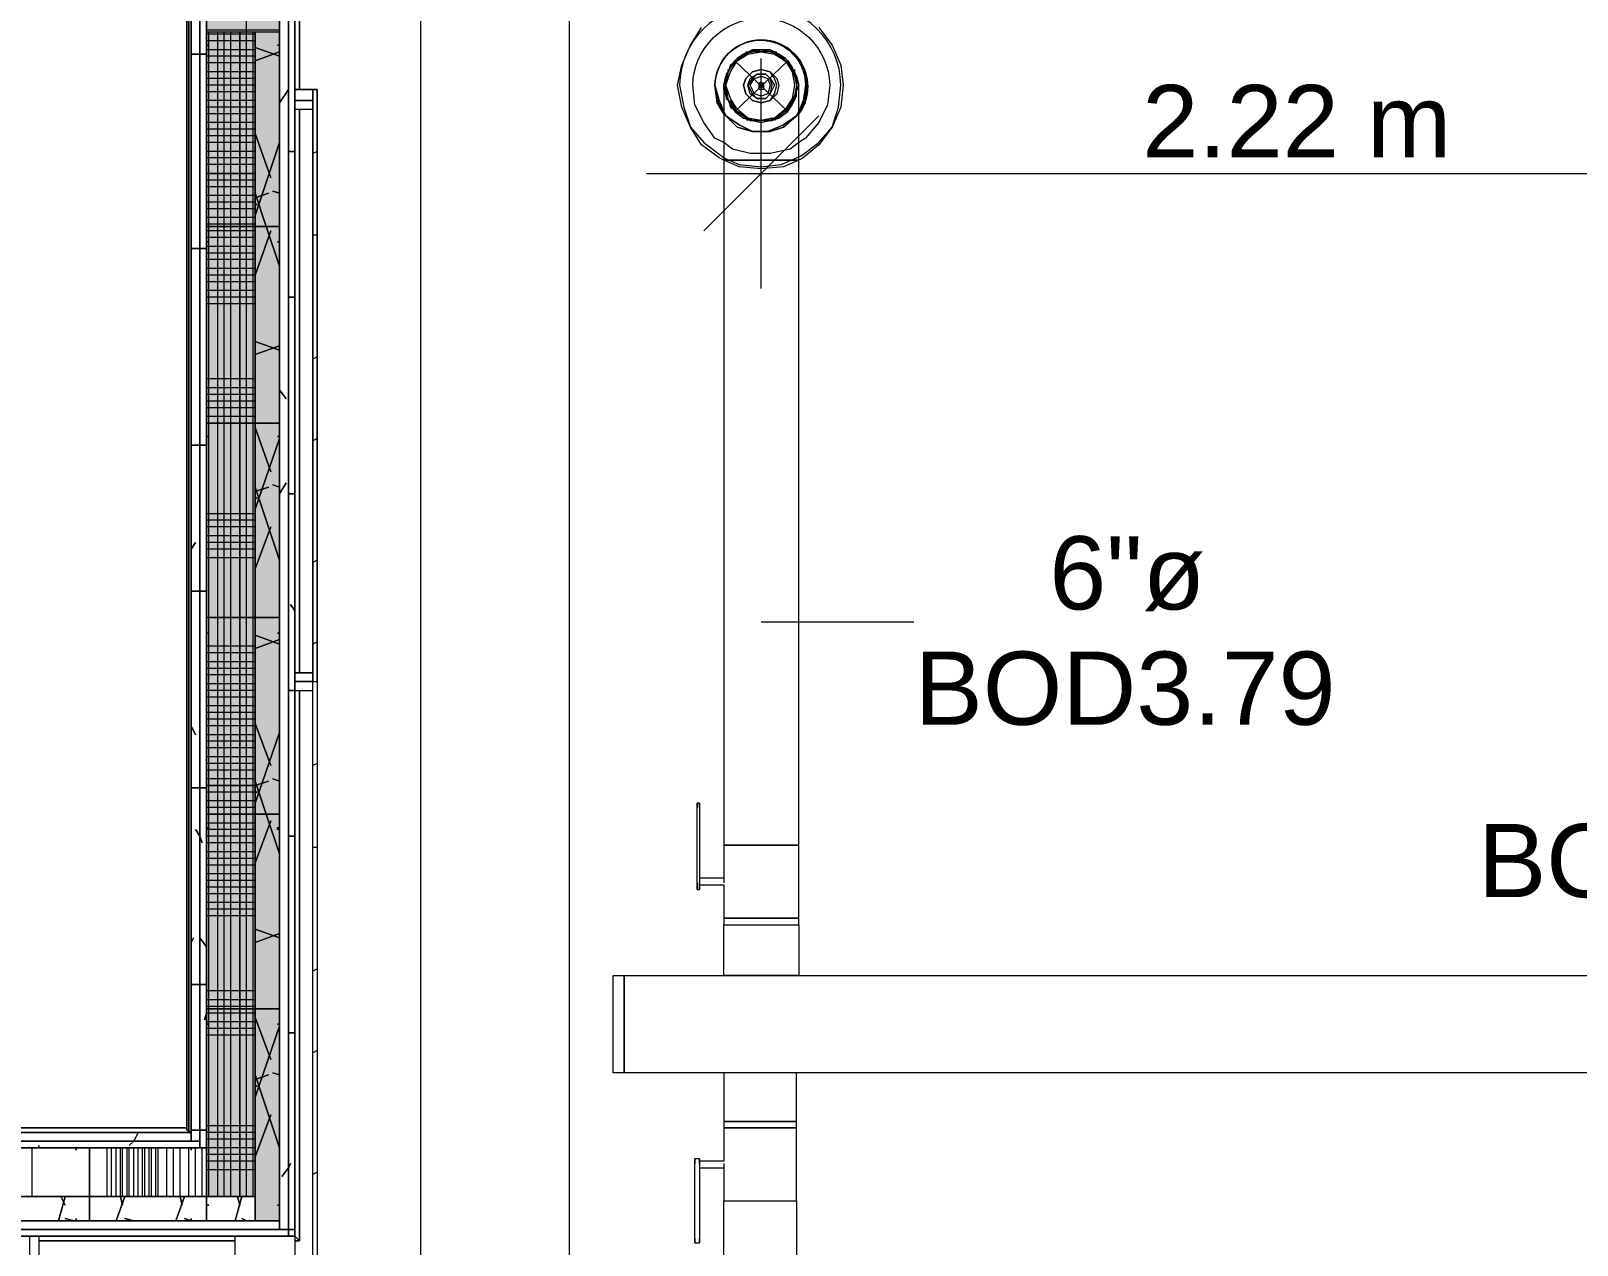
# Model space of a CAD drawing. Header units: metres. Extents: x -2 to 237, y -8 to 52.
# Drawn here: x 45.52 to 48.726, y 16.4 to 18.917 of the extents above; entities that cross this region are included whole.
import ezdxf

# ---------------------------------------------------------------- set-up
doc = ezdxf.new("R2010")
doc.units = ezdxf.units.M
doc.layers.add('HVAC - Ductos', color=5, linetype='Continuous', lineweight=0)
doc.layers.add('PDF_Text', color=7, linetype='Continuous', lineweight=0)
doc.layers.add('PDF_Geometry', color=7, linetype='Continuous', lineweight=0, true_color=0xaaaaaa)
doc.layers.add('PDF_Solid Fills', color=7, linetype='Continuous', lineweight=0, true_color=0xffffff)
doc.styles.add('PDF Helvetica', font='')
doc.styles.get('PDF Helvetica').set_extended_font_data('Helvetica')

msp = doc.modelspace()

# ---------------------------------------------------------------- hatches: boundary and pattern name
at = {"layer": 'PDF_Solid Fills', "lineweight": 0, "transparency": 33554559}
for points in [[(45.9852, 19.7399), (46.031, 19.7399), (46.031, 19.6666), (46.0218, 19.6666), (46.0218, 19.7307), (45.9852, 19.7307), (45.9852, 16.4503), (46.0356, 16.4503), (46.0356, 20.9632), (45.9852, 20.9632), (45.9852, 20.725), (46.0218, 20.725), (46.0218, 20.7937), (46.031, 20.7937), (46.031, 20.7204), (45.9852, 20.7204)], [(45.9852, 19.7399), (46.031, 19.7399), (46.031, 19.6666), (46.0218, 19.6666), (46.0218, 19.7307), (45.9852, 19.7307), (45.9852, 16.4503), (46.0356, 16.4503), (46.0356, 20.9632), (45.9852, 20.9632), (45.9852, 20.725), (46.0218, 20.725), (46.0218, 20.7937), (46.031, 20.7937), (46.031, 20.7204), (45.9852, 20.7204)], [(45.9852, 20.725), (45.9852, 20.8624), (45.8844, 20.8624), (45.8844, 16.5007), (45.9852, 16.5007), (45.9852, 19.7307), (45.9622, 19.7353), (45.9576, 19.7399), (45.9852, 19.7399), (45.9852, 20.7204), (45.9531, 20.725)], [(45.9852, 20.725), (45.9852, 20.8624), (45.8844, 20.8624), (45.8844, 16.5007), (45.9852, 16.5007), (45.9852, 19.7307), (45.9622, 19.7353), (45.9576, 19.7399), (45.9852, 19.7399), (45.9852, 20.7204), (45.9531, 20.725)]]:
    msp.add_hatch(color=256, dxfattribs=at).paths.add_polyline_path(points)

# ---------------------------------------------------------------- linework, layer by layer
at = {"layer": 'HVAC - Ductos', "lineweight": 0}
for points in [[(46.6358, 16.0975), (46.3288, 16.0975), (46.3288, 15.905), (46.3288, 21.174), (46.6358, 21.174), (46.6358, 15.905)], [(46.9794, 18.8557), (46.9702, 18.8419), (46.961, 18.8236), (46.9565, 18.8053), (46.9565, 18.7961), (46.9565, 18.8053), (46.961, 18.8236), (46.9702, 18.8419)], [(47.1031, 18.7823), (47.0985, 18.7686), (47.0848, 18.7503), (47.071, 18.7411), (47.0527, 18.7319), (47.0344, 18.7319), (47.016, 18.7319), (46.9977, 18.7411), (46.984, 18.7503), (46.9702, 18.7686), (46.961, 18.7823), (46.961, 18.8053), (46.961, 18.8236), (46.9702, 18.8419), (46.984, 18.8557), (46.9977, 18.8694), (47.016, 18.874), (47.0344, 18.8786), (47.0527, 18.874), (47.071, 18.8694), (47.0848, 18.8557), (47.0985, 18.8419), (47.1031, 18.8236), (47.1077, 18.8053)], [(47.0985, 18.7777), (47.0848, 18.7549), (47.0618, 18.7365), (47.0344, 18.7319), (47.0068, 18.7365), (46.984, 18.7549), (46.9702, 18.7777), (46.961, 18.8053), (46.9702, 18.8327), (46.984, 18.8557), (47.0068, 18.8694), (47.0344, 18.874), (47.0618, 18.8694), (47.0848, 18.8557), (47.0985, 18.8327), (47.1031, 18.8053)], [(47.0848, 18.8602), (47.071, 18.8694), (47.0527, 18.8786), (47.0344, 18.8786), (47.016, 18.8786), (46.9977, 18.8694), (46.984, 18.8602), (46.9977, 18.8694), (47.016, 18.8786), (47.0344, 18.8786), (47.0527, 18.8786), (47.071, 18.8694)], [(47.1122, 18.8053), (47.1077, 18.7961), (47.1122, 18.8053), (47.1077, 18.8236), (47.0985, 18.8419), (47.0893, 18.8557), (47.0985, 18.8419), (47.1077, 18.8236)], [(47.016, 18.8327), (47.0023, 18.819), (46.9977, 18.8053), (47.0023, 18.819), (47.016, 18.8327), (47.0344, 18.8373), (47.0527, 18.8327), (47.0664, 18.819), (47.071, 18.8053), (47.0664, 18.7869), (47.0527, 18.7732), (47.0344, 18.7686), (47.016, 18.7732), (47.0023, 18.7869), (46.9977, 18.8053), (47.0023, 18.7869), (47.016, 18.7732), (47.0344, 18.7686), (47.0527, 18.7732), (47.0618, 18.7869), (47.0664, 18.8053), (47.0618, 18.819), (47.0527, 18.8327), (47.0344, 18.8373)], [(47.0252, 18.8281), (47.016, 18.819), (47.0068, 18.8053), (47.0114, 18.819), (47.0252, 18.8281), (47.0435, 18.8281), (47.0527, 18.819), (47.0618, 18.8053), (47.0527, 18.7869), (47.0435, 18.7777), (47.0252, 18.7777), (47.0114, 18.7869), (47.0068, 18.8053), (47.016, 18.7869), (47.0252, 18.7777), (47.0435, 18.7777), (47.0527, 18.7869), (47.0572, 18.8053), (47.0527, 18.819), (47.0435, 18.8281)], [(47.0481, 18.7869), (47.0344, 18.7823), (47.0206, 18.7869), (47.0114, 18.8053), (47.0206, 18.819), (47.0344, 18.8236), (47.0481, 18.819), (47.0527, 18.8053)], [(46.9381, 18.8053), (46.9427, 18.7686), (46.9565, 18.7457), (46.9427, 18.7686)], [(47.0298, 18.8099), (47.0298, 18.8053), (47.0298, 18.8099), (47.039, 18.8099), (47.039, 18.8053), (47.0344, 18.8099)], [(47.0344, 18.8007), (47.039, 18.8053), (47.039, 18.7961), (47.0298, 18.7961), (47.0298, 18.8053), (47.0298, 18.8007)], [(46.961, 18.7411), (46.9886, 18.7228), (47.016, 18.7091), (47.0481, 18.7091), (47.0802, 18.7228), (47.1077, 18.7411), (47.0802, 18.7182), (47.0527, 18.7091), (47.016, 18.7091), (46.984, 18.7182), (46.961, 18.7411), (46.9565, 18.7457), (46.961, 18.7411), (46.9565, 18.7503)], [(47.1122, 18.7503), (47.1077, 18.7411), (47.0802, 18.7228), (47.0481, 18.7091), (47.016, 18.7091), (46.9886, 18.7228), (46.961, 18.7411), (46.984, 18.7182), (47.016, 18.7091), (47.0527, 18.7091), (47.0802, 18.7182), (47.1077, 18.7411), (47.1122, 18.7457), (47.1077, 18.7411)], [(46.9015, 17.3071), (46.9015, 17.3116), (46.9015, 17.3162), (46.9015, 17.3116)], [(46.9061, 17.3071), (46.9061, 17.3116), (46.9061, 17.3162), (46.9061, 17.3116)], [(46.9565, 17.078), (46.961, 17.078), (46.9702, 17.078), (46.9794, 17.078), (46.9977, 17.078), (47.016, 17.078), (47.0344, 17.078), (47.0527, 17.078), (47.071, 17.078), (47.0893, 17.078), (47.0985, 17.078), (47.1077, 17.078), (47.1122, 17.078), (47.1077, 17.078), (47.0985, 17.078), (47.0893, 17.078), (47.071, 17.078), (47.0527, 17.078), (47.0344, 17.078), (47.016, 17.078), (46.9977, 17.078), (46.9794, 17.078), (46.9702, 17.078), (46.961, 17.078)], [(46.7274, 16.7573), (46.7274, 16.9588), (46.7503, 16.9588), (46.7503, 16.7573)], [(49.3297, 16.7573), (46.7503, 16.7573), (46.7503, 16.9588), (49.3297, 16.9588)], [(46.9565, 16.6565), (46.9656, 16.6565), (46.9794, 16.6565), (46.9932, 16.6565), (47.0114, 16.6565), (47.0298, 16.6565), (47.0527, 16.6565), (47.071, 16.6565), (47.0848, 16.6565), (47.0985, 16.6565), (47.1031, 16.6565), (47.1077, 16.6565), (47.1077, 16.7573), (47.1031, 16.7573), (47.0985, 16.7573), (47.0848, 16.7573), (47.071, 16.7573), (47.0527, 16.7573), (47.0298, 16.7573), (47.0114, 16.7573), (46.9932, 16.7573), (46.9794, 16.7573), (46.9656, 16.7573), (46.9565, 16.7573)], [(47.1077, 16.6565), (47.1031, 16.6565), (47.0985, 16.6565), (47.0848, 16.6565), (47.071, 16.6565), (47.0527, 16.6565), (47.0298, 16.6565), (47.0114, 16.6565), (46.9932, 16.6565), (46.9794, 16.6565), (46.9656, 16.6565), (46.9565, 16.6565), (46.9565, 16.6427), (46.9656, 16.6427), (46.9794, 16.6427), (46.9932, 16.6427), (47.0114, 16.6427), (47.0298, 16.6427), (47.0527, 16.6427), (47.071, 16.6427), (47.0848, 16.6427), (47.0985, 16.6427), (47.1031, 16.6427), (47.1077, 16.6427)]]:
    msp.add_lwpolyline(points, close=True, dxfattribs=at)
for points in [[(47.1077, 18.654), (47.1168, 18.6586), (47.1535, 18.6861), (47.181, 18.7182), (47.1947, 18.7595), (47.1993, 18.8053, 0.986365), (46.8648, 18.8053), (46.874, 18.7595), (46.8877, 18.7182), (46.9152, 18.6861), (46.9519, 18.6586), (46.9565, 18.654)], [(46.9565, 18.6861), (46.9381, 18.6953), (46.9152, 18.7274), (46.8969, 18.764), (46.8923, 18.8053, -0.975798), (47.1764, 18.8053), (47.1718, 18.764), (47.1535, 18.7274), (47.126, 18.6953), (47.1122, 18.6861)]]:
    msp.add_lwpolyline(points, format="xyb", dxfattribs=at)
for points in [[(46.9565, 18.8053), (46.9565, 18.7961), (46.9565, 18.7777), (46.9565, 18.7503), (46.9565, 18.7136), (46.9565, 18.6678), (46.9565, 18.6494), (46.9473, 18.654), (46.9106, 18.6815), (46.8877, 18.7182), (46.8694, 18.7595), (46.8603, 18.8053), (46.8694, 18.8465), (46.8877, 18.8877), (46.9106, 18.9243)], [(47.1535, 18.9243), (47.181, 18.8877), (47.1993, 18.8465), (47.2039, 18.8053), (47.1993, 18.7595), (47.181, 18.7182), (47.1535, 18.6815), (47.1214, 18.654), (47.1122, 18.6494), (47.1122, 18.6953), (47.1122, 18.7365), (47.1122, 18.7686), (47.1122, 18.7915), (47.1122, 18.8007)], [(46.9702, 18.8327), (46.984, 18.8557), (47.0023, 18.8694)], [(46.984, 18.8602), (46.9794, 18.8557)], [(47.0023, 18.874), (47.0068, 18.874)], [(47.0068, 18.874), (47.0344, 18.8786), (47.0572, 18.874)], [(47.0344, 18.3837), (47.0344, 18.622), (47.0344, 18.8602)], [(47.0618, 18.874), (47.0664, 18.874)], [(47.0664, 18.8694), (47.0848, 18.8557), (47.0985, 18.8327)], [(47.0893, 18.8557), (47.0848, 18.8602)], [(46.961, 18.8281), (46.9656, 18.8327), (46.9656, 18.8373)], [(46.9656, 18.7777), (46.961, 18.8053), (46.9656, 18.8281)], [(46.9702, 18.8419), (46.9702, 18.8419)], [(47.1031, 18.8373), (47.1031, 18.8327), (47.1031, 18.8281)], [(47.1031, 18.8281), (47.1077, 18.8053), (47.1031, 18.7777), (47.1031, 18.7732)], [(46.9565, 18.7961), (46.961, 18.7823), (46.9702, 18.764), (46.9794, 18.7503), (46.9977, 18.7365), (47.016, 18.7319), (47.0344, 18.7274), (47.0527, 18.7319), (47.071, 18.7365), (47.0893, 18.7503), (47.0985, 18.764), (47.1077, 18.7823), (47.1077, 18.7961)], [(47.1122, 18.8007), (47.1122, 18.8053)], [(46.9656, 18.7732), (46.961, 18.7777)], [(46.9656, 18.7732), (46.9656, 18.7732)], [(47.0068, 18.7319), (47.0023, 18.7365), (46.984, 18.7503), (46.9702, 18.7732)], [(47.0985, 18.7732), (47.0848, 18.7503), (47.0664, 18.7365), (47.0618, 18.7319)], [(47.1031, 18.7732), (47.1031, 18.7732)], [(47.1535, 18.7411), (47.0344, 18.622), (46.9152, 18.5028)], [(47.0572, 18.7365), (47.0344, 18.7319), (47.0068, 18.7365)], [(47.0068, 18.7319), (47.0068, 18.7319)], [(47.0618, 18.7319), (47.0618, 18.7319)], [(47.1122, 18.6861), (47.0939, 18.6724), (47.0527, 18.6632), (47.0114, 18.6632), (46.9748, 18.6724), (46.9565, 18.6861)], [(46.9061, 17.3071), (46.9061, 17.1513), (46.9061, 17.1467), (46.9061, 17.1421), (46.9061, 17.1375), (46.9061, 17.1421), (46.9061, 17.1467), (46.9061, 17.1513), (46.9061, 17.1467), (46.9565, 17.1467), (46.9565, 17.078), (46.9565, 17.0642), (46.961, 17.0642), (46.9702, 17.0642), (46.9794, 17.0642), (46.9977, 17.0642), (47.016, 17.0642), (47.0344, 17.0642), (47.0527, 17.0642), (47.071, 17.0642), (47.0893, 17.0642), (47.0985, 17.0642), (47.1077, 17.0642), (47.1122, 17.0642), (47.1122, 16.9588), (47.1077, 16.9588), (47.0985, 16.9588), (47.0893, 16.9588), (47.071, 16.9588), (47.0527, 16.9588), (47.0344, 16.9588), (47.016, 16.9588), (46.9977, 16.9588), (46.9794, 16.9588), (46.9702, 16.9588), (46.961, 16.9588), (46.9565, 16.9588), (46.9565, 17.0642), (46.961, 17.0642), (46.9702, 17.0642), (46.9794, 17.0642), (46.9977, 17.0642), (47.016, 17.0642), (47.0344, 17.0642), (47.0527, 17.0642), (47.071, 17.0642), (47.0893, 17.0642), (47.0985, 17.0642), (47.1077, 17.0642), (47.1122, 17.0642), (47.1122, 17.078), (47.1122, 17.2292), (47.1077, 17.2292), (47.0985, 17.2292), (47.0893, 17.2292), (47.071, 17.2292), (47.0527, 17.2292), (47.0344, 17.2292), (47.016, 17.2292), (46.9977, 17.2292), (46.9794, 17.2292), (46.9702, 17.2292), (46.961, 17.2292), (46.9565, 17.2292), (46.961, 17.2292), (46.9702, 17.2292), (46.9794, 17.2292), (46.9977, 17.2292), (47.016, 17.2292), (47.0344, 17.2292), (47.0527, 17.2292), (47.071, 17.2292), (47.0893, 17.2292), (47.0985, 17.2292), (47.1077, 17.2292), (47.1122, 17.2292), (47.1122, 18.6494), (47.1077, 18.6494), (47.0985, 18.6494), (47.0893, 18.6494), (47.071, 18.6494), (47.0527, 18.6494), (47.0344, 18.6494), (47.016, 18.6494), (46.9977, 18.6494), (46.9794, 18.6494), (46.9702, 18.6494), (46.961, 18.6494), (46.9565, 18.6494), (46.9565, 17.2292), (46.9565, 17.1605), (46.9061, 17.1605)], [(46.9565, 18.654), (46.9886, 18.6403), (47.0344, 18.6357), (47.0756, 18.6403), (47.1077, 18.654)], [(47.1122, 18.6494), (47.0802, 18.6357), (47.0344, 18.6312), (46.9886, 18.6357), (46.9565, 18.6494)], [(46.9565, 18.6494), (46.961, 18.6494), (46.9702, 18.6494), (46.9794, 18.6494), (46.9977, 18.6494), (47.016, 18.6494), (47.0344, 18.6494), (47.0527, 18.6494), (47.071, 18.6494), (47.0893, 18.6494), (47.0985, 18.6494), (47.1077, 18.6494), (47.1122, 18.6494)], [(46.7961, 18.622), (49.2518, 18.622), (50.7134, 18.622), (55.1438, 18.622)], [(47.0344, 17.6919), (47.3505, 17.6919)], [(46.9015, 17.3162), (46.9015, 17.3162)], [(46.9061, 17.3162), (46.9015, 17.3162)], [(46.9061, 17.3162), (46.9061, 17.3162)], [(46.9015, 17.1513), (46.9015, 17.1467), (46.9015, 17.1421), (46.9015, 17.1375), (46.9015, 17.1421), (46.9015, 17.1467), (46.9015, 17.1513), (46.9015, 17.3071)], [(46.9565, 17.1605), (46.9565, 17.1605)], [(46.9565, 17.1605), (46.9565, 17.1559), (46.9565, 17.1513)], [(46.9015, 17.1375), (46.9015, 17.1421), (46.9015, 17.1375)], [(46.9015, 17.1375), (46.9061, 17.1375)], [(46.9061, 17.1467), (46.9061, 17.1467)], [(46.9061, 17.1375), (46.9061, 17.1421), (46.9061, 17.1375)], [(46.9565, 17.1467), (46.9565, 17.1467)], [(46.9565, 17.1467), (46.9565, 17.1467)], [(46.9565, 17.1467), (46.9565, 17.1467)], [(46.9565, 17.1467), (46.9565, 17.1467)], [(46.9565, 15.6531), (46.9565, 16.4915), (46.9656, 16.4915), (46.9794, 16.4915), (46.9932, 16.4915), (47.0114, 16.4915), (47.0298, 16.4915), (47.0527, 16.4915), (47.071, 16.4915), (47.0848, 16.4915), (47.0985, 16.4915), (47.1031, 16.4915), (47.1077, 16.4915), (47.1077, 16.6427), (47.1031, 16.6427), (47.0985, 16.6427), (47.0848, 16.6427), (47.071, 16.6427), (47.0527, 16.6427), (47.0298, 16.6427), (47.0114, 16.6427), (46.9932, 16.6427), (46.9794, 16.6427), (46.9656, 16.6427), (46.9565, 16.6427), (46.9565, 16.574), (46.9061, 16.574), (46.9061, 16.5694), (46.9061, 16.574), (46.9061, 16.5786), (46.9061, 16.574), (46.9061, 16.5694), (46.9061, 16.4136), (46.9061, 16.409), (46.9061, 16.4045), (46.9061, 16.409), (46.9061, 16.4136)], [(46.8969, 16.5786), (46.8969, 16.5786)], [(46.9061, 16.5786), (46.8969, 16.5786)], [(46.8969, 16.4136), (46.8969, 16.409), (46.8969, 16.4045), (46.8969, 16.409), (46.8969, 16.4136), (46.8969, 16.5694), (46.8969, 16.574), (46.8969, 16.5786), (46.8969, 16.574), (46.8969, 16.5694)], [(46.9061, 16.5786), (46.9061, 16.5786)], [(46.9061, 16.574), (46.9061, 16.574)], [(46.9565, 16.574), (46.9565, 16.574)], [(46.9565, 16.574), (46.9565, 16.574)], [(46.9565, 16.574), (46.9565, 16.574)], [(46.9565, 16.574), (46.9565, 16.574)], [(46.9061, 16.5603), (46.9565, 16.5603), (46.9565, 16.4915), (46.9656, 16.4915), (46.9794, 16.4915), (46.9932, 16.4915), (47.0114, 16.4915), (47.0298, 16.4915), (47.0527, 16.4915), (47.071, 16.4915), (47.0848, 16.4915), (47.0985, 16.4915), (47.1031, 16.4915), (47.1077, 16.4915), (47.1077, 15.6531)], [(46.9565, 16.5694), (46.9565, 16.5648), (46.9565, 16.5603)], [(46.9565, 16.5603), (46.9565, 16.5603)], [(46.8969, 16.4045), (46.8969, 16.4045)], [(46.8969, 16.4045), (46.9061, 16.4045)], [(46.9061, 16.4045), (46.9061, 16.4045)]]:
    msp.add_lwpolyline(points, dxfattribs=at)
msp.add_lwpolyline([(47.1122, 18.7457), (47.126, 18.7686), (47.1306, 18.8053, 0.970231), (46.9381, 18.8053), (46.9473, 18.7732), (46.9565, 18.7503, -1.368426), (47.126, 18.8053), (47.1214, 18.7732), (47.1122, 18.7503, 1.330938), (46.9381, 18.8053, -1.355001)], format="xyb", close=True, dxfattribs=at)
at = {"layer": 'PDF_Geometry', "lineweight": 0}
for points in [[(42.0404, 16.6335), (42.0404, 16.4182), (45.8523, 16.4182), (46.0676, 16.4182), (46.0676, 20.8303), (46.0676, 21.0457), (42.0404, 21.0457), (42.0404, 20.8303)], [(42.0542, 16.6335), (42.0542, 16.4503), (42.0542, 16.432), (45.8523, 16.432), (46.0356, 16.432), (46.0539, 16.432), (46.0539, 20.8303), (46.0539, 21.0136), (46.0539, 21.0273), (42.0542, 21.0273), (42.0542, 21.0136), (42.0542, 20.8303)], [(46.0676, 16.4182), (46.0676, 21.0273), (46.0539, 21.0273), (46.0539, 16.4182)], [(42.2374, 16.6335), (42.2374, 16.6152), (45.8523, 16.6152), (45.8706, 16.6152), (45.8706, 20.8303), (45.8706, 20.844), (42.2374, 20.844), (42.2374, 20.8303)], [(42.2557, 20.8303), (45.8523, 20.8303), (45.8523, 16.6335), (42.2557, 16.6335)], [(45.8523, 20.8303), (45.8523, 16.6152), (45.8706, 16.6152), (45.8706, 20.8303)], [(45.8477, 19.6666), (45.8477, 16.6335), (45.8523, 16.6335), (45.8431, 16.6381), (45.8431, 16.6427), (45.8431, 19.6666), (45.8523, 19.6666)], [(45.8844, 18.9152), (45.8844, 18.9197), (46.0356, 18.9197), (46.0356, 18.9152), (46.0356, 18.8877), (46.031, 18.8877), (46.0356, 18.8877), (46.0356, 18.9152), (45.8844, 18.9152), (45.8844, 18.8877)], [(45.9531, 18.9152), (45.9531, 18.512), (45.9531, 18.1042), (45.9531, 17.7011), (45.9531, 17.2933), (45.9531, 16.8901), (45.9531, 16.5007), (45.9531, 16.8901), (45.9531, 17.2933), (45.9531, 17.7011), (45.9531, 18.1042), (45.9531, 18.512)], [(45.889, 18.8877), (45.8844, 18.8877)], [(45.8844, 18.512), (45.8844, 18.8877)], [(46.0768, 17.5865), (46.0768, 18.7549)], [(45.8844, 18.622), (45.9852, 18.622)], [(45.8844, 18.512), (46.0356, 18.512), (46.0356, 18.48), (46.031, 18.48), (46.0356, 18.48), (46.0356, 18.512), (45.8844, 18.512), (45.8844, 18.48)], [(45.889, 18.48), (45.8844, 18.48)], [(45.8844, 18.1042), (46.0356, 18.1042), (46.0356, 18.0768), (46.031, 18.0768), (46.0356, 18.0768), (46.0356, 18.1042), (45.8844, 18.1042), (45.8844, 18.0768)], [(45.889, 18.0768), (45.8844, 18.0768)], [(45.8844, 17.6965), (45.8844, 18.0768)], [(45.8844, 17.6965), (45.8844, 17.7011), (46.0356, 17.7011), (46.0356, 17.6965), (46.0356, 17.669), (46.031, 17.669), (46.0356, 17.669), (46.0356, 17.6965), (46.0356, 17.7011), (45.8844, 17.7011), (45.8844, 17.6965), (45.8844, 17.669)], [(45.889, 17.669), (45.8844, 17.669)], [(46.1134, 16.3586), (46.1043, 16.3586), (46.1043, 17.5682), (46.1134, 17.5682)], [(45.8844, 17.3529), (45.9852, 17.3529)], [(45.8844, 17.2933), (46.0356, 17.2933), (46.0356, 17.2613), (46.031, 17.2613), (46.031, 17.2658), (46.0356, 17.2658), (46.0356, 17.2933), (45.8844, 17.2933), (45.8844, 17.2658), (45.889, 17.2658), (45.889, 17.2613), (45.8844, 17.2613)], [(45.8844, 16.8856), (45.8844, 16.8901), (46.0356, 16.8901), (46.0356, 16.8856), (46.0356, 16.858), (46.031, 16.858), (46.0356, 16.858), (46.0356, 16.8856), (46.0356, 16.8901), (45.8844, 16.8901), (45.8844, 16.8856), (45.8844, 16.858)], [(45.889, 16.858), (45.8844, 16.858)], [(42.2236, 16.6015), (45.8706, 16.6015), (45.8706, 16.6152), (42.2236, 16.6152)], [(45.8523, 16.6335), (42.2374, 16.6335), (42.2374, 16.6152), (45.8523, 16.6152)], [(45.6141, 16.5969), (45.6141, 16.6015)], [(45.6415, 16.6015), (45.6415, 16.4503), (45.6141, 16.4503), (45.6141, 16.4548), (45.6141, 16.4503), (45.6415, 16.4503), (45.6415, 16.6015), (45.6141, 16.6015)], [(45.8523, 16.5969), (45.8523, 16.6015)], [(45.8844, 16.6015), (45.8844, 16.4503), (45.8523, 16.4503), (45.8523, 16.4548), (45.8523, 16.4503), (45.8844, 16.4503), (45.8844, 16.6015), (45.8523, 16.6015)], [(46.0356, 16.4548), (46.0356, 16.4503), (45.8844, 16.4503), (45.8844, 16.4548), (45.8844, 16.4824), (45.889, 16.4824), (45.8844, 16.4824), (45.8844, 16.4548), (45.8844, 16.4503), (46.0356, 16.4503), (46.0356, 16.4548), (46.0356, 16.4824)], [(46.031, 16.4824), (46.0356, 16.4824)], [(42.0542, 16.432), (46.0356, 16.432), (46.0356, 16.4503), (42.0542, 16.4503)], [(42.0404, 16.4182), (46.0539, 16.4182), (46.0539, 16.432), (42.0404, 16.432)], [(45.889, 16.4182), (45.6736, 16.4182)], [(45.5362, 16.409), (45.9439, 16.409)]]:
    msp.add_lwpolyline(points, close=True, dxfattribs=at)
for points in [[(46.0676, 16.4182), (46.0676, 21.0457), (46.0676, 16.4182)], [(46.0676, 20.6792), (46.0676, 21.0411), (46.0676, 20.6792), (46.0768, 20.6792), (46.0768, 21.0411), (46.0768, 20.6792), (46.0676, 20.6792), (46.0676, 19.6666), (46.0676, 18.7961), (46.1043, 18.7961), (46.1043, 18.7732), (46.1043, 18.7961), (46.0676, 18.7961), (46.0676, 19.6666), (46.0768, 19.6666), (46.0768, 18.7961), (46.0768, 19.6666), (46.0676, 19.6666)], [(46.0356, 19.2909), (46.0356, 16.432), (46.0539, 16.432), (46.0539, 21.0136), (46.0356, 21.0136), (46.0356, 19.63)], [(45.8844, 20.7432), (45.8844, 20.844), (45.8706, 20.844), (45.8706, 16.6015), (45.8844, 16.6015)], [(42.2648, 20.8212), (45.8431, 20.8212), (45.8523, 20.8258), (45.8523, 20.6792), (45.8523, 20.8258), (45.8431, 20.8212), (45.8431, 20.6792), (45.8523, 20.6792), (45.8477, 20.6792), (45.8523, 20.6792), (45.8523, 20.8303), (45.8523, 16.6335), (42.2557, 16.6335)], [(45.8523, 20.8303), (45.8523, 16.6335), (45.8523, 20.8303)], [(46.0676, 20.8303), (46.0676, 16.4182), (46.0676, 17.5498), (46.1043, 17.5498), (46.1043, 17.5682), (46.0676, 17.5682), (46.1043, 17.5682), (46.1043, 18.7961), (46.1134, 18.7961), (46.1134, 17.5682), (46.1134, 18.7961), (46.1043, 18.7961), (46.1043, 17.5682), (46.1134, 17.5682)], [(45.9668, 16.5007), (45.9668, 16.8901), (45.9668, 17.2933), (45.9668, 17.7011), (45.9668, 18.1042), (45.9668, 18.512), (45.9668, 18.9197), (45.9668, 19.323), (45.9668, 19.63), (45.9668, 19.7307)], [(45.9852, 19.7124), (45.8844, 19.7124), (45.8844, 18.9152), (45.8844, 19.7124), (45.8844, 18.9152)], [(45.8523, 19.6666), (45.8523, 16.6335), (45.8477, 16.6335), (45.8477, 19.6666), (45.8431, 19.6666), (45.8431, 16.6427), (45.8431, 16.6381), (45.8523, 16.6335), (42.2557, 16.6335)], [(45.8431, 19.6666), (45.8431, 16.6427), (45.8431, 16.6381), (45.8523, 16.6335), (42.2557, 16.6335), (45.8523, 16.6335), (42.274, 16.6335), (45.8523, 16.6335), (45.8477, 16.6335), (42.2603, 16.6335), (45.8477, 16.6335), (45.8523, 16.6335), (45.8523, 19.6666)], [(42.2648, 16.6427), (45.8431, 16.6427), (42.2648, 16.6427), (45.8431, 16.6427), (45.8431, 19.6666)], [(45.8523, 19.6666), (45.8523, 16.6335), (45.8523, 19.6666), (45.8523, 16.6335), (45.8523, 19.6666)], [(45.9852, 16.6015), (45.8844, 16.6015), (45.8844, 17.669), (45.8844, 16.5007), (45.9852, 16.5007), (45.9852, 16.8901), (45.9852, 17.2933), (45.9852, 17.7011), (45.9852, 18.1042), (45.9852, 18.512), (45.9852, 18.9152), (45.9852, 18.512), (45.9852, 18.1042), (45.9852, 17.7011), (45.9852, 17.2933), (45.9852, 16.8901), (45.9852, 16.4503), (46.0356, 16.4503), (46.0356, 19.2909), (46.0356, 16.4503), (45.9852, 16.4503), (45.8523, 16.4503), (42.0724, 16.4503)], [(45.2383, 16.5007), (45.6415, 16.5007), (45.8523, 16.5007), (45.8844, 16.5007), (45.9852, 16.5007), (45.9852, 16.8901), (45.9852, 17.2933), (45.9852, 17.7011), (45.9852, 18.1042), (45.9852, 18.512), (45.9852, 18.9152)], [(45.8844, 18.9152), (45.8844, 18.9152)], [(45.889, 16.5007), (45.889, 16.8901), (45.889, 17.2933), (45.889, 17.7011), (45.889, 18.1042), (45.889, 18.512), (45.889, 18.9152)], [(45.9073, 16.5007), (45.9073, 16.8901), (45.9073, 17.2933), (45.9073, 17.7011), (45.9073, 18.1042), (45.9073, 18.512), (45.9073, 18.9152)], [(45.921, 16.5007), (45.921, 16.8901), (45.921, 17.2933), (45.921, 17.7011), (45.921, 18.1042), (45.921, 18.512), (45.921, 18.9152)], [(45.9348, 16.5007), (45.9348, 16.8901), (45.9348, 17.2933), (45.9348, 17.7011), (45.9348, 18.1042), (45.9348, 18.512), (45.9348, 18.9152)], [(45.9806, 16.5007), (45.9806, 16.8901), (45.9806, 17.2933), (45.9806, 17.7011), (45.9806, 18.1042), (45.9806, 18.512), (45.9806, 18.9152)], [(46.0356, 18.9152), (46.0356, 18.9152)], [(45.9852, 18.9106), (45.8844, 18.9106)], [(45.9852, 18.8969), (45.8844, 18.8969)], [(45.8844, 18.512), (45.8844, 18.8877)], [(45.889, 18.8877), (45.889, 18.8877)], [(46.031, 18.8877), (46.031, 18.8877)], [(45.9852, 18.8786), (45.8844, 18.8786)], [(45.9852, 18.8648), (45.8844, 18.8648)], [(45.9852, 18.8511), (45.8844, 18.8511)], [(45.9852, 18.8327), (45.8844, 18.8327)], [(45.9852, 18.819), (45.8844, 18.819)], [(45.9852, 18.8053), (45.8844, 18.8053)], [(45.9852, 18.7915), (45.8844, 18.7915)], [(45.9852, 18.7732), (45.8844, 18.7732)], [(45.9852, 18.7595), (45.8844, 18.7595)], [(46.0676, 18.7549), (46.0676, 17.5865), (46.1043, 17.5865), (46.1043, 17.5682), (46.1043, 17.5865), (46.0676, 17.5865), (46.0676, 18.7549), (46.1043, 18.7549), (46.1043, 18.7732), (46.0676, 18.7732), (46.1043, 18.7732)], [(45.9852, 18.7457), (45.8844, 18.7457)], [(45.9852, 18.7274), (45.8844, 18.7274)], [(45.9852, 18.7136), (45.8844, 18.7136)], [(45.9852, 18.6999), (45.8844, 18.6999)], [(45.9852, 18.6861), (45.8844, 18.6861)], [(45.9852, 18.6678), (45.8844, 18.6678)], [(46.1134, 18.6678), (46.1043, 18.6632)], [(45.9852, 18.654), (45.8844, 18.654)], [(45.9852, 18.6403), (45.8844, 18.6403)], [(45.9852, 18.6082), (45.8844, 18.6082)], [(45.9852, 18.5945), (45.8844, 18.5945)], [(45.9852, 18.5762), (45.8844, 18.5762)], [(45.9852, 18.5624), (45.8844, 18.5624)], [(45.9852, 18.5487), (45.8844, 18.5487)], [(45.9852, 18.5304), (45.8844, 18.5304)], [(45.9852, 18.5166), (45.8844, 18.5166)], [(45.8844, 18.512), (45.8844, 18.512)], [(45.8844, 18.512), (45.8844, 18.512)], [(45.9852, 18.5028), (45.8844, 18.5028)], [(46.0356, 18.512), (46.0356, 18.512)], [(46.0356, 18.512), (46.0356, 18.512)], [(45.9852, 18.4891), (45.8844, 18.4891)], [(45.9852, 18.1042), (45.8844, 18.1042), (45.8844, 18.48), (45.8844, 18.1042), (45.8844, 18.48)], [(45.9852, 18.4708), (45.8844, 18.4708)], [(45.889, 18.48), (45.889, 18.48)], [(46.031, 18.48), (46.031, 18.48)], [(46.1043, 18.4937), (46.1043, 18.4937)], [(46.1134, 18.4937), (46.1043, 18.4937)], [(45.9852, 18.457), (45.8844, 18.457)], [(45.9852, 18.4433), (45.8844, 18.4433)], [(45.9852, 18.425), (45.8844, 18.425)], [(45.9852, 18.4112), (45.8844, 18.4112)], [(45.9852, 18.3975), (45.8844, 18.3975)], [(45.9852, 18.3791), (45.8844, 18.3791)], [(45.9852, 18.3654), (45.8844, 18.3654)], [(45.9852, 18.3517), (45.8844, 18.3517)], [(46.1134, 18.2417), (46.1043, 18.2371)], [(45.9852, 18.1959), (45.8844, 18.1959)], [(45.9852, 18.1776), (45.8844, 18.1776)], [(45.9852, 18.1638), (45.8844, 18.1638)], [(45.9852, 18.1501), (45.8844, 18.1501)], [(45.9852, 18.1363), (45.8844, 18.1363)], [(45.9852, 18.118), (45.8844, 18.118)], [(45.8844, 18.1042), (45.8844, 18.1042)], [(45.8844, 18.1042), (45.8844, 18.1042)], [(46.0356, 18.1042), (46.0356, 18.1042)], [(46.0356, 18.1042), (46.0356, 18.1042)], [(45.8844, 17.6965), (45.8844, 18.0768)], [(45.889, 18.0768), (45.889, 18.0768)], [(46.031, 18.0768), (46.031, 18.0768)], [(46.1134, 18.0722), (46.1043, 18.0676)], [(46.1043, 18.0676), (46.1043, 18.0676)], [(45.9852, 17.9164), (45.8844, 17.9164)], [(45.9852, 17.9027), (45.8844, 17.9027)], [(45.9852, 17.8889), (45.8844, 17.8889)], [(45.9852, 17.8706), (45.8844, 17.8706)], [(45.9852, 17.8569), (45.8844, 17.8569)], [(45.9852, 17.8431), (45.8844, 17.8431)], [(45.9852, 17.8247), (45.8844, 17.8247)], [(45.8844, 17.669), (45.8844, 16.6015), (45.8706, 16.6015), (45.8523, 16.6015), (42.2236, 16.6015), (42.1228, 16.6015), (42.1228, 17.0046), (42.1228, 17.4124), (42.1228, 17.8156)], [(46.1134, 17.8202), (46.1043, 17.8156)], [(45.889, 17.669), (45.889, 17.669)], [(46.031, 17.669), (46.031, 17.669)], [(45.9852, 17.6415), (45.8844, 17.6415)], [(46.1134, 17.6507), (46.1043, 17.6461)], [(46.1043, 17.6461), (46.1043, 17.6461)], [(45.9852, 17.6278), (45.8844, 17.6278)], [(45.9852, 17.6095), (45.8844, 17.6095)], [(45.9852, 17.5957), (45.8844, 17.5957)], [(45.9852, 17.582), (45.8844, 17.582)], [(42.0404, 16.432), (42.0404, 16.6335), (42.0404, 16.432), (42.0404, 16.4182), (42.0312, 16.409), (42.0404, 16.409), (42.0312, 16.409), (42.0312, 17.5498), (42.0312, 16.409), (42.0404, 16.4182), (42.0404, 17.5498), (42.0404, 16.4182), (45.8523, 16.4182)], [(46.0539, 16.4182), (45.8523, 16.4182), (46.0539, 16.4182), (46.0676, 16.4182), (46.0539, 16.4182), (46.0676, 16.4182), (46.0768, 16.409), (46.0768, 17.5498), (46.0768, 16.409), (46.0676, 16.409), (46.0768, 16.409), (46.0676, 16.4182), (46.0676, 17.5498)], [(45.9852, 17.5636), (45.8844, 17.5636)], [(45.9852, 17.5498), (45.8844, 17.5498)], [(45.9852, 17.5361), (45.8844, 17.5361)], [(45.9852, 17.5178), (45.8844, 17.5178)], [(45.9852, 17.5041), (45.8844, 17.5041)], [(45.9852, 17.4903), (45.8844, 17.4903)], [(45.9852, 17.4766), (45.8844, 17.4766)], [(45.9852, 17.4582), (45.8844, 17.4582)], [(45.9852, 17.4445), (45.8844, 17.4445)], [(45.9852, 17.4308), (45.8844, 17.4308)], [(45.9852, 17.4124), (45.8844, 17.4124)], [(45.9852, 17.3987), (45.8844, 17.3987)], [(45.9852, 17.385), (45.8844, 17.385)], [(46.1134, 17.3987), (46.1043, 17.3941)], [(45.9852, 17.3666), (45.8844, 17.3666)], [(45.9852, 17.3391), (45.8844, 17.3391)], [(45.9852, 17.3208), (45.8844, 17.3208)], [(45.9852, 17.3071), (45.8844, 17.3071)], [(45.9852, 17.2933), (45.8844, 17.2933)], [(45.8844, 17.2933), (45.8844, 17.2933)], [(45.8844, 17.2933), (45.8844, 17.2933)], [(46.0356, 17.2933), (46.0356, 17.2933)], [(46.0356, 17.2933), (46.0356, 17.2933)], [(45.9852, 17.2749), (45.8844, 17.2749)], [(45.9852, 17.2613), (45.8844, 17.2613)], [(45.9852, 17.2475), (45.8844, 17.2475)], [(45.9852, 17.2337), (45.8844, 17.2337)], [(45.9852, 17.2154), (45.8844, 17.2154)], [(46.1043, 17.2246), (46.1043, 17.2246)], [(46.1134, 17.2246), (46.1043, 17.2246)], [(45.9852, 17.2017), (45.8844, 17.2017)], [(45.9852, 17.1879), (45.8844, 17.1879)], [(45.9852, 17.1696), (45.8844, 17.1696)], [(45.9852, 17.1559), (45.8844, 17.1559)], [(45.9852, 17.1421), (45.8844, 17.1421)], [(45.9852, 17.1284), (45.8844, 17.1284)], [(45.9852, 17.1101), (45.8844, 17.1101)], [(45.9852, 17.0963), (45.8844, 17.0963)], [(45.9852, 17.0826), (45.8844, 17.0826)], [(46.1134, 16.9726), (46.1043, 16.968)], [(45.9852, 16.9268), (45.8844, 16.9268)], [(45.9852, 16.9084), (45.8844, 16.9084)], [(45.9852, 16.8947), (45.8844, 16.8947)], [(45.9852, 16.881), (45.8844, 16.881)], [(45.9852, 16.8626), (45.8844, 16.8626)], [(45.9852, 16.8489), (45.8844, 16.8489)], [(45.9852, 16.8352), (45.8844, 16.8352)], [(45.889, 16.858), (45.889, 16.858)], [(46.031, 16.858), (46.031, 16.858)], [(46.1134, 16.8031), (46.1043, 16.7985)], [(46.1043, 16.7985), (46.1043, 16.7985)], [(42.2557, 16.6335), (45.8523, 16.6335), (45.8431, 16.6381), (45.8431, 16.6427), (42.2648, 16.6427)], [(45.9852, 16.6473), (45.8844, 16.6473)], [(45.8523, 16.6335), (42.2557, 16.6335), (45.8523, 16.6335)], [(45.8523, 16.6335), (45.8523, 16.6335)], [(45.9852, 16.6335), (45.8844, 16.6335)], [(45.9852, 16.6198), (45.8844, 16.6198)], [(45.2383, 16.5007), (45.6415, 16.5007), (45.8844, 16.5007), (45.8844, 16.6015), (42.1228, 16.6015)], [(45.5224, 16.5007), (45.5224, 16.6015)], [(45.6141, 16.5969), (45.6141, 16.5969)], [(45.6415, 16.6015), (45.6415, 16.6015)], [(45.6415, 16.6015), (45.6415, 16.6015)], [(45.6782, 16.5007), (45.6782, 16.6015)], [(45.6873, 16.5007), (45.6873, 16.6015)], [(45.6965, 16.5007), (45.6965, 16.6015)], [(45.7057, 16.5007), (45.7057, 16.6015)], [(45.7103, 16.5007), (45.7103, 16.6015)], [(45.7194, 16.5007), (45.7194, 16.6015)], [(45.724, 16.5007), (45.724, 16.6015)], [(45.7332, 16.5007), (45.7332, 16.6015)], [(45.7423, 16.5007), (45.7423, 16.6015)], [(45.7515, 16.5007), (45.7515, 16.6015)], [(45.7561, 16.5007), (45.7561, 16.6015)], [(45.7653, 16.5007), (45.7653, 16.6015)], [(45.7698, 16.5007), (45.7698, 16.6015)], [(45.779, 16.5007), (45.779, 16.6015)], [(45.7836, 16.5007), (45.7836, 16.6015)], [(45.8019, 16.5007), (45.8019, 16.6015)], [(45.8156, 16.5007), (45.8156, 16.6015)], [(45.8294, 16.5007), (45.8294, 16.6015)], [(45.8477, 16.5007), (45.8477, 16.6015)], [(45.8523, 16.5969), (45.8523, 16.5969)], [(45.8614, 16.5007), (45.8614, 16.6015)], [(45.8752, 16.5007), (45.8752, 16.6015)], [(45.8844, 16.6015), (45.8844, 16.6015)], [(45.8844, 16.6015), (45.8844, 16.6015)], [(45.9852, 16.5877), (45.8844, 16.5877)], [(45.9852, 16.574), (45.8844, 16.574)], [(45.9852, 16.5557), (45.8844, 16.5557)], [(46.1134, 16.5511), (46.1043, 16.5465)], [(42.0724, 16.4503), (45.9852, 16.4503), (45.9852, 16.5007), (45.8844, 16.5007), (45.6415, 16.5007), (45.2383, 16.5007)], [(45.889, 16.4824), (45.889, 16.4824)], [(46.031, 16.4824), (46.031, 16.4824)], [(45.6141, 16.4548), (45.6141, 16.4548)], [(45.6415, 16.4503), (45.6415, 16.4503)], [(45.6415, 16.4503), (45.6415, 16.4503)], [(45.8523, 16.4548), (45.8523, 16.4548)], [(45.8844, 16.4503), (45.8844, 16.4503)], [(45.8844, 16.4503), (45.8844, 16.4503)], [(42.0404, 16.4182), (46.0676, 16.4182), (42.0404, 16.4182)], [(45.5178, 12.6567), (45.5178, 16.4182), (45.5362, 16.4182), (45.5362, 12.6567)], [(45.9439, 12.6567), (45.9439, 16.4182), (46.0676, 16.4182), (46.0676, 12.6567)], [(46.0539, 16.4182), (46.0539, 16.4182)]]:
    msp.add_lwpolyline(points, dxfattribs=at)
at = {"layer": 'PDF_Geometry', "color": 254, "lineweight": 0, "true_color": 0xdddddd}
for points in [[(45.9852, 18.8831), (46.0356, 18.8648)], [(46.0356, 18.874), (45.9852, 18.8557)], [(45.9852, 18.7045), (46.0172, 18.6128)], [(46.0356, 18.6861), (45.9852, 18.535)], [(46.0126, 18.5808), (45.9852, 18.5716)], [(45.9852, 18.5808), (46.0081, 18.512), (46.0356, 18.4296), (46.0081, 18.512)], [(46.0218, 18.5854), (46.0356, 18.5808)], [(45.9852, 18.5578), (45.9898, 18.5578)], [(46.0172, 18.5028), (45.9852, 18.4112)], [(45.9852, 18.2738), (46.0356, 18.2555)], [(46.0356, 18.2646), (45.9852, 18.2463)], [(45.9852, 18.0951), (46.0172, 18.0034)], [(46.0356, 18.0722), (45.9852, 17.9256)], [(46.0126, 17.9714), (45.9852, 17.9622)], [(45.9852, 17.9714), (46.0356, 17.8202)], [(46.0218, 17.976), (46.0356, 17.9714)], [(45.9852, 17.9485), (45.9898, 17.9485)], [(46.0172, 17.8889), (45.9852, 17.8019)], [(45.9852, 17.6644), (46.0356, 17.6461)], [(46.0356, 17.6553), (45.9852, 17.6369)], [(45.9852, 17.4812), (46.0172, 17.3941)], [(46.0356, 17.4628), (45.9852, 17.3162)], [(46.0126, 17.362), (45.9852, 17.3529)], [(45.9852, 17.362), (46.0081, 17.2933), (46.0356, 17.2109), (46.0081, 17.2933)], [(46.0218, 17.3666), (46.0356, 17.362)], [(45.9852, 17.3391), (45.9898, 17.3391)], [(46.0172, 17.2795), (45.9852, 17.1925)], [(45.9852, 17.0551), (46.0356, 17.0367)], [(46.0356, 17.0459), (45.9852, 17.0276)], [(45.9852, 16.8718), (46.0172, 16.7848)], [(46.0356, 16.8535), (45.9852, 16.7069)], [(46.0126, 16.7527), (45.9852, 16.7435)], [(45.9852, 16.7527), (46.0356, 16.6015)], [(46.0218, 16.7573), (46.0356, 16.7527)], [(45.9852, 16.7297), (45.9898, 16.7297)], [(46.0172, 16.6702), (45.9852, 16.5831)], [(45.5911, 16.5007), (45.5774, 16.4503)], [(45.582, 16.5007), (45.5911, 16.4824)], [(45.7149, 16.5007), (45.6965, 16.4503)], [(45.7057, 16.5007), (45.7103, 16.4824)], [(45.8385, 16.5007), (45.8202, 16.4503)], [(45.8294, 16.5007), (45.834, 16.4824)], [(45.9576, 16.5007), (45.9439, 16.4503)], [(45.9485, 16.5007), (45.9531, 16.4824)], [(45.5911, 16.4548), (45.6095, 16.4503)], [(45.7149, 16.4548), (45.7332, 16.4503)], [(45.8385, 16.4548), (45.8523, 16.4503)], [(45.9576, 16.4548), (45.9668, 16.4503), (45.976, 16.4503), (45.9668, 16.4503)]]:
    msp.add_lwpolyline(points, close=True, dxfattribs=at)
at = {"layer": 'PDF_Geometry', "color": 254, "lineweight": 0, "true_color": 0xeaeaea}
for points in [[(45.8844, 18.8694), (45.8706, 18.8694), (45.8523, 18.8694), (45.8706, 18.8694)], [(46.0356, 18.7686), (46.0539, 18.7961), (46.0539, 18.8007), (46.0539, 18.7961)], [(46.0676, 18.6678), (46.0539, 18.6678)], [(45.8844, 18.4662), (45.8706, 18.4662), (45.8523, 18.4662), (45.8706, 18.4662)], [(46.0676, 18.3654), (46.0539, 18.3654)], [(46.0356, 18.173), (46.0493, 18.1547)], [(45.8844, 18.0584), (45.8706, 18.0584), (45.8523, 18.0584), (45.8706, 18.0584)], [(46.0356, 17.9576), (46.0493, 17.9806)], [(46.0676, 17.9576), (46.0539, 17.9576)], [(45.8523, 17.8431), (45.8614, 17.8569)], [(45.8844, 17.7561), (45.8706, 17.7561), (45.8523, 17.7561), (45.8706, 17.7561)], [(46.0585, 17.7285), (46.0676, 17.7148)], [(46.0676, 17.5498), (46.0539, 17.5498)], [(45.8523, 17.4766), (45.8614, 17.4582)], [(45.8844, 17.3483), (45.8706, 17.3483), (45.8523, 17.3483), (45.8706, 17.3483)], [(45.8706, 17.2475), (45.8752, 17.2337), (45.8706, 17.2475), (45.8614, 17.2613)], [(46.0676, 17.2475), (46.0539, 17.2475)], [(45.8523, 17.0276), (45.8569, 17.0367)], [(45.8706, 17.0367), (45.8844, 17.0184)], [(45.8844, 16.9405), (45.8706, 16.9405), (45.8523, 16.9405), (45.8706, 16.9405)], [(45.8798, 16.8672), (45.8844, 16.881)], [(46.0676, 16.8397), (46.0539, 16.8397)], [(45.8844, 16.6381), (45.8706, 16.6381), (45.8523, 16.6381), (45.8706, 16.6381)], [(45.5362, 16.6061), (45.5362, 16.6015)], [(45.724, 16.6061), (45.7332, 16.6152), (45.7423, 16.6335), (45.7332, 16.6152)], [(46.0402, 16.5419), (46.0539, 16.5603), (46.0585, 16.5694), (46.0539, 16.5603)], [(46.0676, 16.432), (46.0539, 16.432)]]:
    msp.add_lwpolyline(points, close=True, dxfattribs=at)
at = {"layer": 'PDF_Geometry', "color": 8, "lineweight": 0, "true_color": 0x808080}
msp.add_lwpolyline([(47.0939, 18.8465), (47.0572, 18.874), (47.0114, 18.874), (46.9702, 18.8465), (46.9565, 18.8053), (46.9702, 18.7595), (47.0114, 18.7319), (47.0572, 18.7319), (47.0939, 18.7595), (47.1122, 18.8053)], close=True, dxfattribs=at)
for points in [[(46.9794, 18.8557), (47.0893, 18.7503)], [(47.0893, 18.8557), (46.9794, 18.7503)]]:
    msp.add_lwpolyline(points, dxfattribs=at)
at = {"layer": 'PDF_Geometry', "color": 254, "lineweight": 0, "true_color": 0xd2d2d2}
for points in [[(45.9622, 18.1042), (45.9622, 18.1042)], [(45.9348, 17.7011), (45.9348, 17.7011)], [(46.0356, 17.6782), (46.0356, 17.6782)], [(46.031, 17.2933), (46.031, 17.2933)], [(45.8844, 16.519), (45.8844, 16.5236)]]:
    msp.add_lwpolyline(points, dxfattribs=at)
at = {"layer": 'PDF_Geometry', "color": 254, "lineweight": 0, "true_color": 0xeaeaea}
msp.add_lwpolyline([(45.8844, 17.6278), (45.8844, 17.6278)], dxfattribs=at)
msp.add_lwpolyline([(45.8844, 17.6278), (45.8844, 17.6278)], dxfattribs=at)
at = {"layer": 'PDF_Geometry', "color": 254, "lineweight": 0, "true_color": 0xdddddd}
for points in [[(45.5591, 16.4503), (45.5591, 16.4503)], [(45.5591, 16.4503), (45.5591, 16.4503)], [(45.6828, 16.4503), (45.6828, 16.4503)], [(45.6828, 16.4503), (45.6828, 16.4503)], [(45.8019, 16.4503), (45.8019, 16.4503)], [(45.8019, 16.4503), (45.8019, 16.4503)], [(45.9256, 16.4503), (45.9256, 16.4503)], [(45.9256, 16.4503), (45.9256, 16.4503)]]:
    msp.add_lwpolyline(points, dxfattribs=at)

# ---------------------------------------------------------------- texts
at = {"layer": 'PDF_Text', "lineweight": 0, "attachment_point": 4, "style": 'PDF Helvetica'}
for s, insert, char_height in [('2.22 m', (47.8241, 18.7304), 0.15002), ('6"ø', (47.6316, 17.7918), 0.1519), ('BOD3.79', (47.3521, 17.5536), 0.1519), ('BOD3.76', (48.5205, 17.1962), 0.1519)]:
    msp.add_mtext(s, dxfattribs=dict(at, insert=insert, char_height=char_height))

doc.saveas('drawing.dxf')
